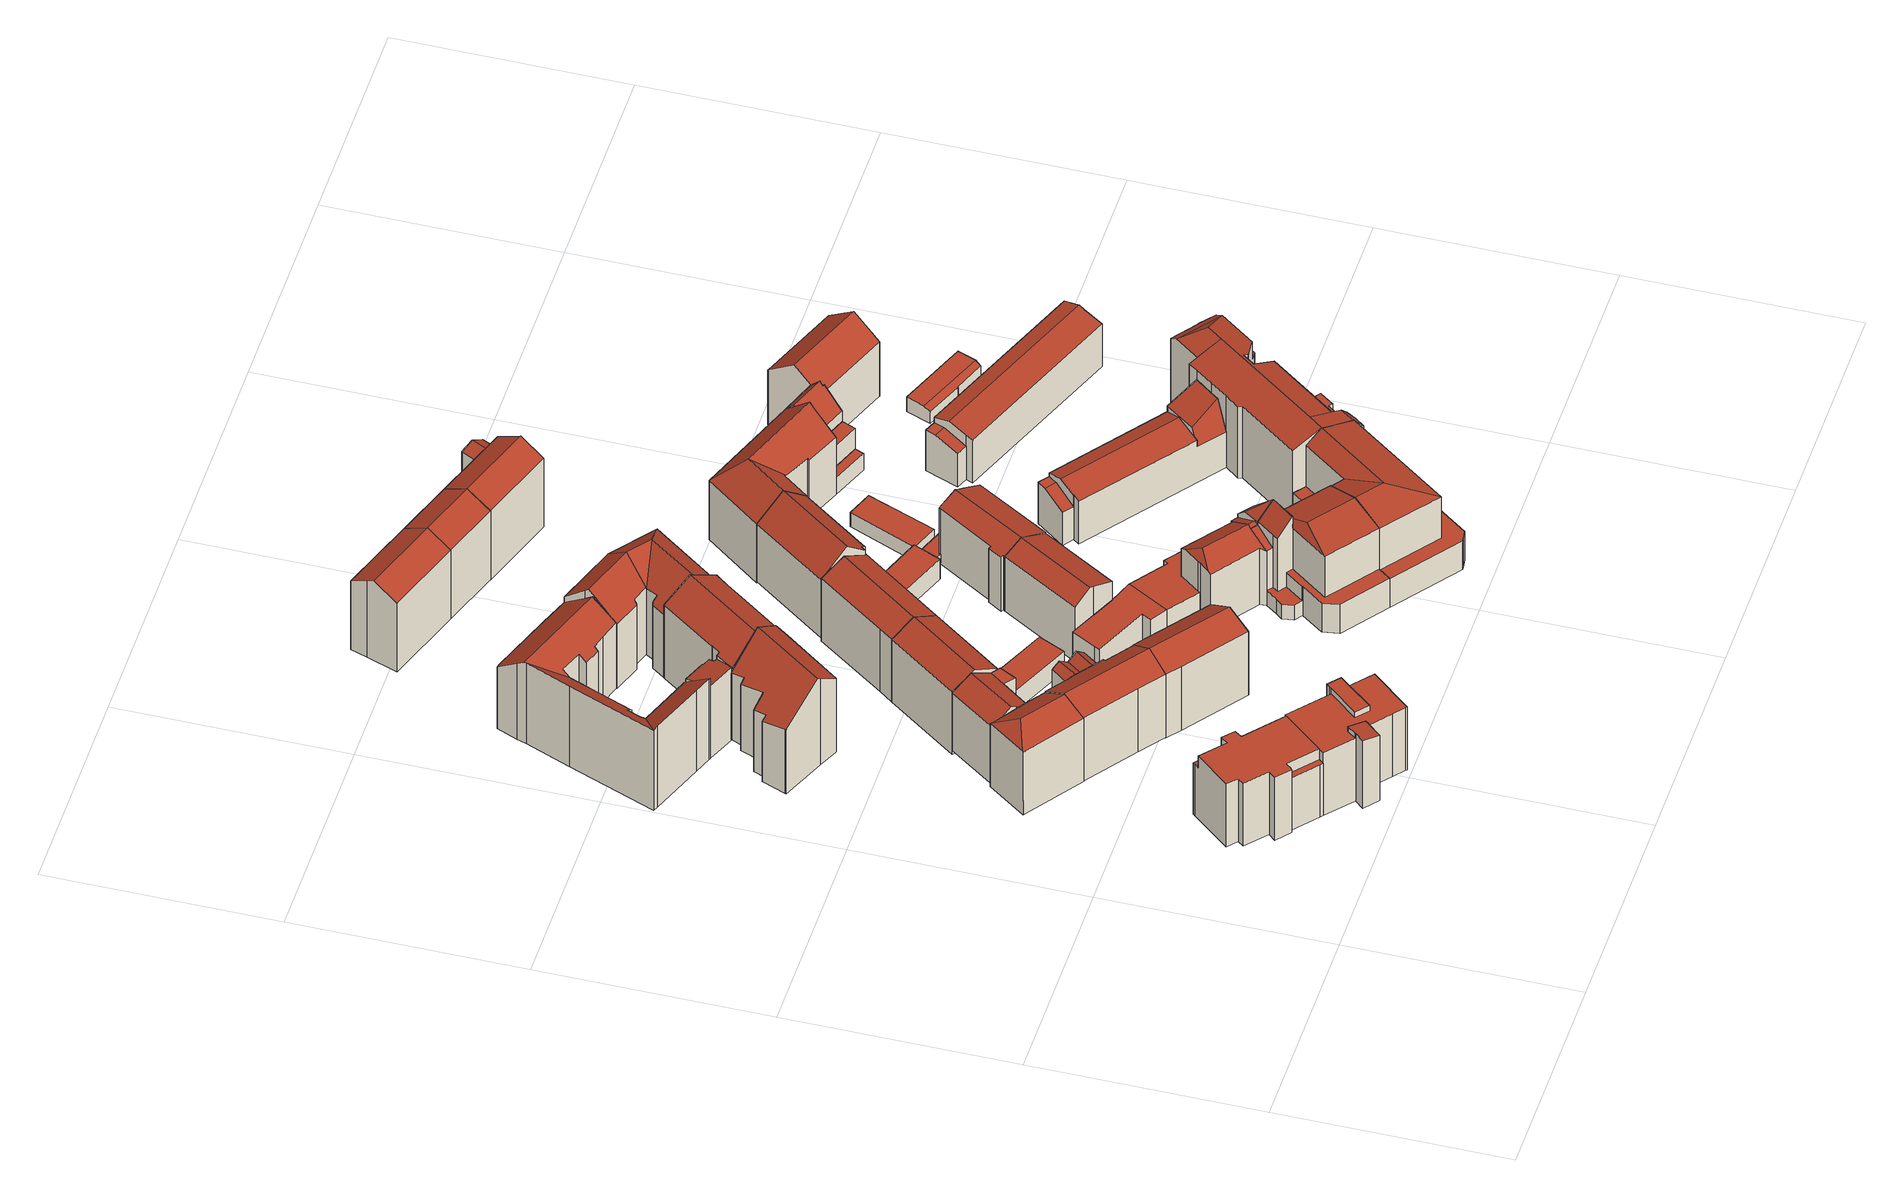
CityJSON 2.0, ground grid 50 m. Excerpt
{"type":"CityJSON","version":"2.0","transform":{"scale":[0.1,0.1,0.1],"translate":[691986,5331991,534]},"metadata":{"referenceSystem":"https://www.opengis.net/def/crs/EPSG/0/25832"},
"CityObjects":{
"building1":{"type":"Building","attributes":{"Gemeindeschluessel":"09162000","HoeheDach":"552.620","HoeheGrund":"535.900","Methode":"2000","NiedrigsteTraufeDesGebaeudes":"538.980","Geometrietyp2DReferenz":"3000","function":"31001_1000","roofType":"1000","measuredHeight":16.72,"storeysAboveGround":6},"geometry":[{"type":"MultiSurface","lod":"2","boundaries":[[[0,1,2,3,4]],[[5,6,7,8,9,10,11,12,13,14,15,16,17,18,19,20,21,22]],[[23,19,18,24]],[[25,10,9,26]],[[27,24,18,17,28,29]],[[30,1,0,31]],[[27,29,32,33]],[[31,0,4,34]],[[26,35,36,25]],[[37,22,21,38]],[[39,40,32,29,28]],[[39,16,15,40]],[[30,31,34,41,37,38,42,23,24,27,33,43,44,45,46,47]],[[3,7,6,4]],[[44,48,49,45]],[[38,21,20,42]],[[36,11,10,25]],[[44,43,40,15,14,50,48]],[[17,16,39,28]],[[5,22,37,41]],[[47,46,12,11,36,35]],[[30,47,35,26,9,8,2,1]],[[46,45,49,51,13,12]],[[51,49,48,50]],[[34,4,6,5,41]],[[42,20,19,23]],[[2,8,7,3]],[[33,32,40,43]],[[50,14,13,51]]],"semantics":{"surfaces":[{"type":"RoofSurface"},{"type":"WallSurface"},{"type":"GroundSurface"}],"values":[0,0,1,1,1,1,1,1,0,1,0,1,2,1,1,1,1,1,1,1,1,1,1,0,1,1,1,1,1]}}]},
"building2":{"type":"Building","attributes":{"Gemeindeschluessel":"09162000","HoeheDach":"555.370","HoeheGrund":"535.700","Methode":"2000","NiedrigsteTraufeDesGebaeudes":"552.408","Geometrietyp2DReferenz":"3000","function":"31001_1000","roofType":"3200","measuredHeight":19.67,"storeysAboveGround":6},"geometry":[{"type":"MultiSurface","lod":"2","boundaries":[[[52,53,54,55,56]],[[57,58,59,60]],[[61,62,63,55,54]],[[64,65,60,59]],[[64,59,58,56,63,62,66]],[[61,54,53,67,68]],[[52,56,58,57]],[[68,69,66,62,61]],[[68,67,53,52,57,60,65,69]],[[63,56,55]],[[65,64,66,69]]],"semantics":{"surfaces":[{"type":"WallSurface"},{"type":"RoofSurface"},{"type":"GroundSurface"}],"values":[0,0,1,0,1,0,0,0,2,1,0]}}]},
"building3":{"type":"Building","attributes":{"Gemeindeschluessel":"09162000","HoeheDach":"554.000","HoeheGrund":"535.870","Methode":"2000","NiedrigsteTraufeDesGebaeudes":"538.819","Geometrietyp2DReferenz":"3000","function":"31001_1000","roofType":"1000","measuredHeight":18.13,"storeysAboveGround":6},"geometry":[{"type":"MultiSurface","lod":"2","boundaries":[[[70,71,72,73,74,75]],[[76,77,78,79]],[[80,81,82,83,84]],[[47,30,85,86,87,88]],[[79,78,89,90]],[[91,92,93,94]],[[95,96,97,98,99,100,86,85,101,102,103,104,93,92]],[[105,106,107,108]],[[109,95,92,91]],[[102,110,111,103]],[[90,89,112,113]],[[30,108,107,114,101,85]],[[97,115,116,98]],[[76,80,84,72,71,77]],[[95,109,117,113,112,118,96]],[[101,114,110,102]],[[75,74,82,81,119,120,121]],[[99,122,123,100]],[[117,109,91,94,124,125,105,108,30,47,119,81,80,76,79,90,113]],[[125,126,106,105]],[[103,111,127,104]],[[128,100,123,121,120]],[[73,129,83,82,74]],[[126,130,127,111,110,114,107,106]],[[131,97,96,118]],[[98,116,122,99]],[[128,120,88,87]],[[47,88,120,119]],[[75,121,123,122,116,115,70]],[[124,130,126,125]],[[124,94,93,104,127,130]],[[84,83,129,72]],[[87,86,100,128]],[[118,112,89,78,77,71,131]],[[71,70,115,97,131]],[[129,73,72]]],"semantics":{"surfaces":[{"type":"WallSurface"},{"type":"RoofSurface"},{"type":"GroundSurface"}],"values":[0,0,0,0,0,0,1,0,0,0,0,0,0,0,0,0,0,0,2,0,0,0,1,1,0,0,1,0,1,0,0,1,0,1,0,0]}}]},
"building4":{"type":"Building","attributes":{"Gemeindeschluessel":"09162000","HoeheDach":"553.653","HoeheGrund":"535.740","Methode":"2000","NiedrigsteTraufeDesGebaeudes":"550.960","Geometrietyp2DReferenz":"3000","function":"31001_1000","roofType":"3100","measuredHeight":17.91,"storeysAboveGround":5},"geometry":[{"type":"MultiSurface","lod":"2","boundaries":[[[132,65,60,57,133,134,135,136]],[[137,65,132,138]],[[132,136,139,138]],[[134,140,141,135]],[[57,60,142,143,144]],[[143,145,146,144]],[[146,133,57,144]],[[134,133,146,145,147,140]],[[135,141,139,136]],[[139,141,140,147,138]],[[65,137,142,60]],[[143,142,137,138,147,145]]],"semantics":{"surfaces":[{"type":"GroundSurface"},{"type":"WallSurface"},{"type":"RoofSurface"}],"values":[0,1,1,1,1,2,1,1,1,2,1,2]}}]},
"building5":{"type":"Building","attributes":{"Gemeindeschluessel":"09162000","HoeheDach":"555.560","HoeheGrund":"535.782","Methode":"2000","NiedrigsteTraufeDesGebaeudes":"549.711","Geometrietyp2DReferenz":"3000","function":"31001_1000","roofType":"3100","measuredHeight":19.78,"storeysAboveGround":6},"geometry":[{"type":"MultiSurface","lod":"2","boundaries":[[[148,149,150,151]],[[152,153,154,155]],[[156,157,153,152]],[[158,151,150,159,160,161,162]],[[163,164,162,161,165]],[[166,167,168,169]],[[156,152,155,170,171,148,151,158,172,166,169,173]],[[174,175,163,165,176,177,178]],[[153,157,179,180,154]],[[174,181,182,180,179,183,168,167,175]],[[156,173,183,179,157]],[[176,160,159,177]],[[170,182,181,171]],[[170,155,154,180,182]],[[166,172,164,163,175,167]],[[165,161,160,176]],[[158,162,164,172]],[[148,171,181,174,178,149]],[[169,168,183,173]],[[177,159,150,149,178]]],"semantics":{"surfaces":[{"type":"WallSurface"},{"type":"RoofSurface"},{"type":"GroundSurface"}],"values":[0,0,0,0,1,0,2,0,1,1,0,1,0,0,0,1,0,0,0,1]}}]},
"building6":{"type":"Building","attributes":{"Gemeindeschluessel":"09162000","HoeheDach":"558.780","HoeheGrund":"535.270","Methode":"2000","NiedrigsteTraufeDesGebaeudes":"551.284","Geometrietyp2DReferenz":"3000","function":"31001_1000","roofType":"3100","measuredHeight":23.51,"storeysAboveGround":6},"geometry":[{"type":"MultiSurface","lod":"2","boundaries":[[[184,185,186,187]],[[187,186,188,189]],[[190,191,192,193]],[[194,195,191,190]],[[196,197,198,199]],[[200,201,202,203]],[[200,203,204,205,196,199,184,187,189,206,207,208,194,190,193,209]],[[199,198,185,184]],[[201,200,209,210,211]],[[206,212,213,207]],[[201,211,214,213,212,188,186,185,198,197,215,216,202]],[[205,215,197,196]],[[214,217,208,207,213]],[[189,188,212,206]],[[204,216,215,205]],[[210,192,191,195,217,214,211]],[[193,192,210,209]],[[203,202,216,204]],[[208,217,195,194]]],"semantics":{"surfaces":[{"type":"WallSurface"},{"type":"GroundSurface"},{"type":"RoofSurface"}],"values":[0,0,0,0,0,0,1,0,0,0,2,0,0,0,0,2,0,0,0]}}]},
"building7":{"type":"Building","attributes":{"Gemeindeschluessel":"09162000","HoeheDach":"556.508","HoeheGrund":"534.957","Methode":"2000","NiedrigsteTraufeDesGebaeudes":"550.073","Geometrietyp2DReferenz":"3000","function":"31001_1000","roofType":"3100","measuredHeight":21.55,"storeysAboveGround":4},"geometry":[{"type":"MultiSurface","lod":"2","boundaries":[[[218,219,220,221]],[[222,223,224,225]],[[226,227,228,229,230,231]],[[226,231,232,233]],[[224,223,234,235,236,237,229,228,238,239,240,241,242]],[[243,244,245,246]],[[247,248,249,250]],[[251,252,236,235,253,254]],[[255,256,245,244]],[[253,235,234,257]],[[238,228,227,258]],[[259,249,248,260,261,262,240,239,263]],[[264,242,241,265]],[[266,267,268,269,270]],[[271,260,248,247]],[[222,272,273,257,234,223]],[[274,275,276,277]],[[251,254,273,272]],[[239,238,258,278]],[[279,277,276,280]],[[245,256,281,232,231,230,269,268,246]],[[276,275,220,219,282,270,269,230,229,237,280]],[[243,246,268,267]],[[237,236,252,279,280]],[[218,283,282,219]],[[233,232,281,284]],[[224,242,264,225]],[[285,261,260,271]],[[286,263,239,278]],[[287,265,241,240,262]],[[259,263,286,288]],[[266,270,282,283]],[[273,254,253,257]],[[221,220,275,274]],[[266,283,218,221,274,277,279,252,251,272,222,225,264,265,287,285,271,247,250,288,286,278,258,227,226,233,284,255,244,243,267]],[[250,249,259,288]],[[262,261,285,287]],[[255,284,281,256]]],"semantics":{"surfaces":[{"type":"WallSurface"},{"type":"RoofSurface"},{"type":"GroundSurface"}],"values":[0,0,0,0,1,0,0,0,0,0,0,1,0,0,0,0,0,0,0,0,1,1,0,0,0,0,0,0,0,0,0,0,1,0,2,0,0,0]}}]},
"building8":{"type":"Building","attributes":{"Gemeindeschluessel":"09162000","HoeheDach":"554.007","HoeheGrund":"534.650","Methode":"1000","NiedrigsteTraufeDesGebaeudes":"551.203","Geometrietyp2DReferenz":"3000","function":"31001_1000","roofType":"3100","measuredHeight":19.36,"storeysAboveGround":5},"geometry":[{"type":"MultiSurface","lod":"2","boundaries":[[[289,290,291,292]],[[293,292,291,294]],[[295,296,290,289]],[[297,293,294,298]],[[295,297,298,296]],[[289,292,293,297,295]],[[298,294,291,290,296]]],"semantics":{"surfaces":[{"type":"RoofSurface"},{"type":"WallSurface"},{"type":"GroundSurface"}],"values":[0,1,0,2,1,1,1]}}]},
"building9":{"type":"Building","attributes":{"Gemeindeschluessel":"09162000","HoeheDach":"555.642","HoeheGrund":"535.710","Methode":"1000","NiedrigsteTraufeDesGebaeudes":"552.601","Geometrietyp2DReferenz":"3000","function":"31001_9998","roofType":"3100","measuredHeight":19.93,"storeysAboveGround":6},"geometry":[{"type":"MultiSurface","lod":"2","boundaries":[[[299,300,301,302]],[[303,183,304,305]],[[301,306,307,304,183,179]],[[308,307,306,309]],[[157,310,311,312]],[[179,183,303,310,157]],[[299,302,312,311]],[[299,311,310,303,305,308,309,300]],[[157,312,302,301,179]],[[305,304,307,308]],[[309,306,301,300]]],"semantics":{"surfaces":[{"type":"WallSurface"},{"type":"RoofSurface"},{"type":"GroundSurface"}],"values":[0,0,1,0,0,0,0,2,1,0,0]}}]},
"building10":{"type":"Building","attributes":{"Gemeindeschluessel":"09162000","HoeheDach":"537.995","HoeheGrund":"535.800","Methode":"1000","NiedrigsteTraufeDesGebaeudes":"537.995","Geometrietyp2DReferenz":"3000","function":"31001_2000","roofType":"1000","measuredHeight":2.19},"geometry":[{"type":"MultiSurface","lod":"2","boundaries":[[[313,314,315,316,317,318,319]],[[169,320,321,322,323,324,173]],[[169,319,318,320]],[[323,315,314,324]],[[320,318,317,321]],[[321,317,316,322]],[[173,313,319,169]],[[324,314,313,173]],[[322,316,315,323]]],"semantics":{"surfaces":[{"type":"RoofSurface"},{"type":"GroundSurface"},{"type":"WallSurface"}],"values":[0,1,2,2,2,2,2,2,2]}}]},
"building11":{"type":"Building","attributes":{"Gemeindeschluessel":"09162000","HoeheDach":"558.350","HoeheGrund":"535.150","Methode":"2000","NiedrigsteTraufeDesGebaeudes":"552.757","Geometrietyp2DReferenz":"3000","function":"31001_1000","roofType":"9999","measuredHeight":23.2,"storeysAboveGround":6},"geometry":[{"type":"MultiSurface","lod":"2","boundaries":[[[325,326,327]],[[325,328,329]],[[330,331,332,333]],[[334,335,336,337]],[[338,339,340,341]],[[342,343,344,345]],[[346,334,337,347,348,330,333,349,350,338,341,351,352,353,354,355,356,342,345]],[[352,351,357,358,359]],[[346,360,335,334]],[[353,361,362,354]],[[349,363,364,350]],[[360,326,325,329,332,331,365,366,336,335]],[[362,367,356,355,354]],[[346,345,344,368,327,326,360]],[[349,333,332,329,328,363]],[[352,359,361,353]],[[337,336,366,347]],[[362,361,359,358,368,344,343,367]],[[341,340,357,351]],[[356,367,343,342]],[[350,364,339,338]],[[347,366,365,348]],[[348,365,331,330]],[[368,358,357,340,339,364,363,328,325,327]]],"semantics":{"surfaces":[{"type":"WallSurface"},{"type":"GroundSurface"},{"type":"RoofSurface"}],"values":[0,0,0,0,0,0,1,0,0,0,0,2,0,0,0,0,0,2,0,0,0,0,0,2]}}]},
"building12":{"type":"Building","attributes":{"Gemeindeschluessel":"09162000","HoeheDach":"539.928","HoeheGrund":"534.460","Methode":"1000","NiedrigsteTraufeDesGebaeudes":"539.928","Geometrietyp2DReferenz":"3000","function":"31001_1000","roofType":"1000","measuredHeight":5.47,"storeysAboveGround":2},"geometry":[{"type":"MultiSurface","lod":"2","boundaries":[[[369,370,371,372]],[[371,370,373,374]],[[375,374,373,376]],[[369,372,375,376]],[[376,373,370,369]],[[372,371,374,375]]],"semantics":{"surfaces":[{"type":"WallSurface"},{"type":"RoofSurface"},{"type":"GroundSurface"}],"values":[0,1,0,2,0,0]}}]},
"building13":{"type":"Building","attributes":{"Gemeindeschluessel":"09162000","HoeheDach":"554.015","HoeheGrund":"534.630","Methode":"1000","NiedrigsteTraufeDesGebaeudes":"551.201","Geometrietyp2DReferenz":"3000","function":"31001_1000","roofType":"3100","measuredHeight":19.39,"storeysAboveGround":5},"geometry":[{"type":"MultiSurface","lod":"2","boundaries":[[[294,291,377,378]],[[379,380,381,382,383]],[[384,298,294,378,382,381,385,386]],[[385,387,388,386]],[[387,380,379,389,296,390,388]],[[387,385,381,380]],[[294,298,296,389,291]],[[384,390,296,298]],[[390,384,386,388]],[[383,382,378,377]],[[383,377,291,389,379]]],"semantics":{"surfaces":[{"type":"WallSurface"},{"type":"GroundSurface"},{"type":"RoofSurface"}],"values":[0,0,1,0,2,0,0,0,0,0,2]}}]},
"building14":{"type":"Building","attributes":{"Gemeindeschluessel":"09162000","HoeheDach":"543.082","HoeheGrund":"535.554","Methode":"1000","NiedrigsteTraufeDesGebaeudes":"543.082","Geometrietyp2DReferenz":"3000","function":"31001_9998","roofType":"1000","measuredHeight":7.53,"storeysAboveGround":2},"geometry":[{"type":"MultiSurface","lod":"2","boundaries":[[[391,392,393,394]],[[395,396,397,398]],[[397,396,399,393,392,400,401,402,403,404]],[[395,398,405,406,407,408,409,391,394,410]],[[405,398,397,404]],[[406,403,402,407]],[[408,407,402,401]],[[394,393,399,410]],[[395,410,399,396]],[[409,400,392,391]],[[405,404,403,406]],[[409,408,401,400]]],"semantics":{"surfaces":[{"type":"WallSurface"},{"type":"RoofSurface"},{"type":"GroundSurface"}],"values":[0,0,1,2,0,0,0,0,0,0,0,0]}}]},
"building15":{"type":"Building","attributes":{"Gemeindeschluessel":"09162000","HoeheDach":"557.900","HoeheGrund":"535.150","Methode":"2000","NiedrigsteTraufeDesGebaeudes":"551.663","Geometrietyp2DReferenz":"3000","function":"31001_1000","roofType":"3100","measuredHeight":22.75,"storeysAboveGround":5},"geometry":[{"type":"MultiSurface","lod":"2","boundaries":[[[411,412,351,352,413]],[[414,415,416,417]],[[418,419,420,421]],[[422,423,424,425]],[[426,427,428,429,430]],[[351,412,431,432]],[[433,434,430,429]],[[435,436,437,438,439]],[[432,431,440,441]],[[435,439,424,423,416,415,442,430,434]],[[434,443,444,445,436,435]],[[420,428,427,421]],[[441,440,419,418]],[[446,447,444,443,448]],[[425,424,439,438]],[[352,351,432,441,418,421,427,426,449,414,417,422,425,438,437,450,447,446]],[[413,352,446,448]],[[433,448,443,434]],[[437,436,445,450]],[[413,448,433,411]],[[449,442,415,414]],[[450,445,444,447]],[[417,416,423,422]],[[411,433,429,428,420,419,440,431,412]],[[426,430,442,449]]],"semantics":{"surfaces":[{"type":"WallSurface"},{"type":"RoofSurface"},{"type":"GroundSurface"}],"values":[0,0,0,0,0,0,1,0,0,1,1,0,0,0,0,2,0,1,0,1,0,0,0,1,0]}}]},
"building16":{"type":"Building","attributes":{"Gemeindeschluessel":"09162000","HoeheDach":"556.305","HoeheGrund":"535.110","Methode":"1000","NiedrigsteTraufeDesGebaeudes":"553.321","Geometrietyp2DReferenz":"3000","function":"31001_1000","roofType":"3100","measuredHeight":21.2,"storeysAboveGround":6},"geometry":[{"type":"MultiSurface","lod":"2","boundaries":[[[451,452,453,454]],[[455,451,454,456]],[[452,457,458,459,453]],[[456,460,461,462,455]],[[460,459,458,461]],[[462,457,452,451,455]],[[461,458,457,462]],[[456,454,453,459,460]]],"semantics":{"surfaces":[{"type":"RoofSurface"},{"type":"WallSurface"},{"type":"GroundSurface"}],"values":[0,1,0,2,1,1,1,1]}}]},
"building17":{"type":"Building","attributes":{"Gemeindeschluessel":"09162000","HoeheDach":"551.170","HoeheGrund":"534.490","Methode":"2000","NiedrigsteTraufeDesGebaeudes":"547.984","Geometrietyp2DReferenz":"3000","function":"31001_1000","roofType":"3100","measuredHeight":16.68,"storeysAboveGround":5},"geometry":[{"type":"MultiSurface","lod":"2","boundaries":[[[463,464,465,466,467]],[[466,465,468,469,470]],[[470,471,467,466]],[[468,465,464,472]],[[470,469,473,471]],[[473,469,468,472,474]],[[472,464,463,474]],[[473,474,463,467,471]]],"semantics":{"surfaces":[{"type":"RoofSurface"},{"type":"WallSurface"},{"type":"GroundSurface"}],"values":[0,1,0,1,1,2,1,1]}}]},
"building18":{"type":"Building","attributes":{"Gemeindeschluessel":"09162000","HoeheDach":"553.030","HoeheGrund":"535.520","Methode":"2000","NiedrigsteTraufeDesGebaeudes":"549.822","Geometrietyp2DReferenz":"3000","function":"31001_9998","roofType":"3300","measuredHeight":17.51,"storeysAboveGround":5},"geometry":[{"type":"MultiSurface","lod":"2","boundaries":[[[475,476,477,478]],[[479,480,481,482,483]],[[484,485,475,478,486,487,480,479,488]],[[489,476,475,485]],[[490,483,482,491,492]],[[487,493,481,480]],[[477,476,489,492,491,494,495]],[[490,492,484,488]],[[483,490,488,479]],[[493,494,491,482,481]],[[485,484,492,489]],[[477,495,486,478]],[[493,487,486,495,494]]],"semantics":{"surfaces":[{"type":"WallSurface"},{"type":"GroundSurface"},{"type":"RoofSurface"}],"values":[0,0,1,0,2,0,2,0,0,2,0,0,0]}}]},
"building19":{"type":"Building","attributes":{"Gemeindeschluessel":"09162000","HoeheDach":"543.095","HoeheGrund":"535.420","Methode":"1000","NiedrigsteTraufeDesGebaeudes":"543.095","Geometrietyp2DReferenz":"3000","function":"31001_9998","roofType":"1000","measuredHeight":7.67,"storeysAboveGround":2},"geometry":[{"type":"MultiSurface","lod":"2","boundaries":[[[496,497,498,499]],[[497,500,501,498]],[[502,503,504,505]],[[497,496,506,507,508,502,505,509,510,500]],[[502,508,399,503]],[[498,501,511,512,504,503,399,396,513,499]],[[510,511,501,500]],[[506,513,396,507]],[[509,512,511,510]],[[496,499,513,506]],[[505,504,512,509]],[[508,507,396,399]]],"semantics":{"surfaces":[{"type":"WallSurface"},{"type":"GroundSurface"},{"type":"RoofSurface"}],"values":[0,0,0,1,0,2,0,0,0,0,0,0]}}]},
"building20":{"type":"Building","attributes":{"Gemeindeschluessel":"09162000","HoeheDach":"557.180","HoeheGrund":"535.500","Methode":"2000","NiedrigsteTraufeDesGebaeudes":"539.390","Geometrietyp2DReferenz":"3000","function":"31001_9998","roofType":"3200","measuredHeight":21.68,"storeysAboveGround":5},"geometry":[{"type":"MultiSurface","lod":"2","boundaries":[[[514,515,516,517]],[[518,519,520,521,515,514,522,523,524]],[[525,526,527,528]],[[520,519,529,530]],[[531,532,533,534]],[[518,485,535,536,537,538,529,519]],[[525,539,540,541,542,526]],[[543,544,545,546,547,548,549]],[[523,550,551,524]],[[534,552,527,526,542,545,544,531]],[[553,540,539,554]],[[515,521,555,516]],[[550,553,554,551]],[[475,534,533,535,485]],[[516,555,548,517]],[[532,556,537,536]],[[551,554,539,525,528,557,475,485,518,524]],[[550,523,522,558,547,546,541,540,553]],[[549,548,555,530,529,538]],[[532,536,535,533]],[[558,517,548,547]],[[534,475,557,552]],[[530,555,521,520]],[[522,514,517,558]],[[528,527,552,557]],[[542,541,546,545]],[[549,538,537,556,543]],[[544,543,556,532,531]]],"semantics":{"surfaces":[{"type":"RoofSurface"},{"type":"WallSurface"},{"type":"GroundSurface"}],"values":[0,1,1,0,1,1,1,1,1,0,1,0,1,1,0,1,2,0,1,0,1,1,1,1,1,1,0,1]}}]},
"building21":{"type":"Building","attributes":{"Gemeindeschluessel":"09162000","HoeheDach":"556.010","HoeheGrund":"535.420","Methode":"2000","NiedrigsteTraufeDesGebaeudes":"550.811","Geometrietyp2DReferenz":"3000","function":"31001_1000","roofType":"3100","measuredHeight":20.59,"storeysAboveGround":5},"geometry":[{"type":"MultiSurface","lod":"2","boundaries":[[[559,560,561,562]],[[563,564,565,566]],[[567,568,569,570,564,563]],[[571,572,568,567,563,566,559,562]],[[562,561,573,571]],[[571,573,574,575,572]],[[569,575,574,570]],[[573,561,560,565,564,570,574]],[[566,565,560,559]],[[572,575,569,568]]],"semantics":{"surfaces":[{"type":"WallSurface"},{"type":"GroundSurface"},{"type":"RoofSurface"}],"values":[0,0,0,1,0,0,2,2,0,0]}}]},
"building22":{"type":"Building","attributes":{"Gemeindeschluessel":"09162000","HoeheDach":"556.291","HoeheGrund":"535.080","Methode":"1000","NiedrigsteTraufeDesGebaeudes":"553.296","Geometrietyp2DReferenz":"3000","function":"31001_1000","roofType":"3100","measuredHeight":21.21,"storeysAboveGround":6},"geometry":[{"type":"MultiSurface","lod":"2","boundaries":[[[462,457,576,577]],[[455,462,577,578]],[[579,576,457,452]],[[577,576,579,580,578]],[[455,451,452,457,462]],[[578,580,451,455]],[[580,579,452,451]]],"semantics":{"surfaces":[{"type":"WallSurface"},{"type":"GroundSurface"},{"type":"RoofSurface"}],"values":[0,1,2,0,0,0,2]}}]},
"building23":{"type":"Building","attributes":{"Gemeindeschluessel":"09162000","HoeheDach":"540.033","HoeheGrund":"534.670","Methode":"2000","NiedrigsteTraufeDesGebaeudes":"536.958","Geometrietyp2DReferenz":"3000","function":"31001_2000","roofType":"1000","measuredHeight":5.36},"geometry":[{"type":"MultiSurface","lod":"2","boundaries":[[[581,582,583,584]],[[585,586,587,588]],[[589,590,591,592]],[[593,594,595,596]],[[585,588,597,598,599,589,592,600,601,602,603,581,584,604,605]],[[604,606,607,605]],[[592,591,608,600]],[[602,609,610,603]],[[603,610,582,581]],[[585,605,607,596,595,586]],[[611,587,586,595,594,608,591,590,612]],[[598,597,611,612,613,614]],[[588,587,611,597]],[[584,583,606,604]],[[589,599,615,616,590]],[[601,617,609,602]],[[613,616,615,614]],[[601,600,608,594,593,617]],[[607,606,583,582,610,609,617,593,596]],[[613,612,590,616]],[[598,614,615,599]]],"semantics":{"surfaces":[{"type":"WallSurface"},{"type":"GroundSurface"},{"type":"RoofSurface"}],"values":[0,0,0,0,1,0,0,0,0,0,2,0,0,0,0,0,2,0,2,0,0]}}]},
"building24":{"type":"Building","attributes":{"Gemeindeschluessel":"09162000","HoeheDach":"551.120","HoeheGrund":"534.490","Methode":"2000","NiedrigsteTraufeDesGebaeudes":"548.164","Geometrietyp2DReferenz":"3000","function":"31001_1000","roofType":"3100","measuredHeight":16.63,"storeysAboveGround":5},"geometry":[{"type":"MultiSurface","lod":"2","boundaries":[[[618,619,620,621]],[[622,623,624,625]],[[626,627,623,622]],[[628,624,623,627,629,630]],[[631,632,633,634]],[[635,636,619,618]],[[621,620,637,638]],[[632,470,630,629,637,620,619,636,633]],[[469,470,632,631]],[[468,628,630,470,469]],[[625,624,628,468]],[[638,637,629,627,626]],[[634,633,636,635]],[[638,626,622,625,468,469,631,634,635,618,621]]],"semantics":{"surfaces":[{"type":"WallSurface"},{"type":"RoofSurface"},{"type":"GroundSurface"}],"values":[0,0,0,1,0,0,0,1,0,0,0,0,0,2]}}]},
"building25":{"type":"Building","attributes":{"Gemeindeschluessel":"09162000","HoeheDach":"557.175","HoeheGrund":"535.510","Methode":"2000","NiedrigsteTraufeDesGebaeudes":"539.455","Geometrietyp2DReferenz":"3000","function":"31001_9998","roofType":"1000","measuredHeight":21.66,"storeysAboveGround":2},"geometry":[{"type":"MultiSurface","lod":"2","boundaries":[[[639,640,492,535]],[[641,642,643,644]],[[485,535,492,484]],[[642,645,646,647,648,649,650,643]],[[648,647,651,492,640]],[[484,492,651,488]],[[519,652,653,529]],[[654,655,649,648,640,639]],[[654,538,655]],[[644,653,652,641]],[[518,519,529,538,654,639,535,485]],[[488,651,647,646]],[[518,485,484,488,646,645]],[[641,652,519,518,645,642]],[[538,529,653,644,643,650]],[[650,649,655,538]]],"semantics":{"surfaces":[{"type":"RoofSurface"},{"type":"WallSurface"},{"type":"GroundSurface"}],"values":[0,0,1,1,0,1,0,1,0,1,1,1,2,1,1,0]}}]},
"building26":{"type":"Building","attributes":{"Gemeindeschluessel":"09162000","HoeheDach":"543.063","HoeheGrund":"535.390","Methode":"2000","NiedrigsteTraufeDesGebaeudes":"539.526","Geometrietyp2DReferenz":"3000","function":"31001_9998","roofType":"1000","measuredHeight":7.67,"storeysAboveGround":1},"geometry":[{"type":"MultiSurface","lod":"2","boundaries":[[[656,510,509,657]],[[510,511,512,509]],[[657,509,512,658,659,660]],[[642,660,659,661]],[[642,656,657,660]],[[661,662,511,510,656,642]],[[662,658,512,511]],[[659,658,662,661]]],"semantics":{"surfaces":[{"type":"GroundSurface"},{"type":"WallSurface"},{"type":"RoofSurface"}],"values":[0,1,1,2,1,1,2,1]}}]},
"building27":{"type":"Building","attributes":{"Gemeindeschluessel":"09162000","HoeheDach":"556.540","HoeheGrund":"535.450","Methode":"2000","NiedrigsteTraufeDesGebaeudes":"543.130","Geometrietyp2DReferenz":"3000","function":"31001_9998","roofType":"3100","measuredHeight":21.09,"storeysAboveGround":5},"geometry":[{"type":"MultiSurface","lod":"2","boundaries":[[[663,664,665,666]],[[667,668,669,670]],[[671,672,673,674]],[[664,663,675,676]],[[676,677,678,679,680,681,682,683,665,664]],[[669,668,673,672]],[[684,685,686,645,518]],[[687,683,682,524]],[[663,666,687,524,518,645,686,688,689,690,675]],[[668,691,692,673]],[[674,673,692,693]],[[688,686,685,693,692,691,694]],[[689,678,677,690]],[[676,675,690,677]],[[684,671,674,693,685]],[[680,667,670,681]],[[666,665,683,687]],[[695,694,691,668,667]],[[679,695,667,680]],[[524,682,681,670,669,672,671,684,518]],[[689,688,694,695,679,678]]],"semantics":{"surfaces":[{"type":"WallSurface"},{"type":"RoofSurface"},{"type":"GroundSurface"}],"values":[0,1,0,0,1,1,0,0,2,1,0,0,0,0,1,0,0,1,0,0,0]}}]},
"building28":{"type":"Building","attributes":{"Gemeindeschluessel":"09162000","HoeheDach":"556.261","HoeheGrund":"535.040","Methode":"1000","NiedrigsteTraufeDesGebaeudes":"553.302","Geometrietyp2DReferenz":"3000","function":"31001_1000","roofType":"3100","measuredHeight":21.22,"storeysAboveGround":6},"geometry":[{"type":"MultiSurface","lod":"2","boundaries":[[[696,580,579,576,697]],[[698,699,579,580]],[[700,701,699,698,702]],[[576,703,704,705,697]],[[576,579,699,701,703]],[[704,703,701,700]],[[702,698,580,696]],[[696,697,705,704,700,702]]],"semantics":{"surfaces":[{"type":"WallSurface"},{"type":"RoofSurface"},{"type":"GroundSurface"}],"values":[0,1,0,0,1,0,0,2]}}]},
"building29":{"type":"Building","attributes":{"Gemeindeschluessel":"09162000","HoeheDach":"539.248","HoeheGrund":"535.540","Methode":"1000","NiedrigsteTraufeDesGebaeudes":"539.248","Geometrietyp2DReferenz":"3000","function":"31001_2000","roofType":"1000","measuredHeight":3.71,"storeysAboveGround":1},"geometry":[{"type":"MultiSurface","lod":"2","boundaries":[[[706,707,708,709]],[[710,708,707,711]],[[712,706,709,713]],[[713,709,708,710]],[[706,712,711,707]],[[711,712,713,710]]],"semantics":{"surfaces":[{"type":"RoofSurface"},{"type":"WallSurface"},{"type":"GroundSurface"}],"values":[0,1,1,1,1,2]}}]},
"building30":{"type":"Building","attributes":{"Gemeindeschluessel":"09162000","HoeheDach":"556.010","HoeheGrund":"535.150","Methode":"2000","NiedrigsteTraufeDesGebaeudes":"550.206","Geometrietyp2DReferenz":"3000","function":"31001_1000","roofType":"3100","measuredHeight":20.86,"storeysAboveGround":5},"geometry":[{"type":"MultiSurface","lod":"2","boundaries":[[[570,714,715,716,717]],[[570,717,718,569]],[[719,720,721,718]],[[722,723,724,725]],[[719,718,717,726]],[[714,727,728,715]],[[729,730,725,724,731,732,728,727,733,734,721,720]],[[726,735,730,729,720,719]],[[718,721,734,569]],[[724,723,736,731]],[[731,736,737,732]],[[730,735,722,725]],[[569,734,733,727,714,570]],[[737,736,723,722,735,726,717,716]],[[737,716,715,728,732]]],"semantics":{"surfaces":[{"type":"RoofSurface"},{"type":"WallSurface"},{"type":"GroundSurface"}],"values":[0,0,1,1,0,1,2,1,1,1,1,1,1,0,1]}}]},
"building31":{"type":"Building","attributes":{"Gemeindeschluessel":"09162000","HoeheDach":"552.089","HoeheGrund":"535.040","Methode":"1000","NiedrigsteTraufeDesGebaeudes":"550.556","Geometrietyp2DReferenz":"3000","function":"31001_2000","roofType":"3100","measuredHeight":17.05},"geometry":[{"type":"MultiSurface","lod":"2","boundaries":[[[738,739,740,741,742]],[[705,741,740,704]],[[740,739,743,704]],[[705,704,743,744,745]],[[742,745,744,738]],[[742,741,705,745]],[[743,739,738,744]]],"semantics":{"surfaces":[{"type":"WallSurface"},{"type":"GroundSurface"},{"type":"RoofSurface"}],"values":[0,1,0,0,2,0,2]}}]},
"building32":{"type":"Building","attributes":{"Gemeindeschluessel":"09162000","HoeheDach":"551.653","HoeheGrund":"535.340","Methode":"2000","NiedrigsteTraufeDesGebaeudes":"544.045","Geometrietyp2DReferenz":"3000","function":"31001_9998","roofType":"3100","measuredHeight":16.31,"storeysAboveGround":5},"geometry":[{"type":"MultiSurface","lod":"2","boundaries":[[[746,747,748,749,750]],[[751,752,753,754,755,756,757,758]],[[759,760,761]],[[747,762,763,764,752,751,748]],[[746,750,765,759,761]],[[751,758,749,748]],[[766,767,768,769]],[[750,749,758,757,765]],[[762,770,771,763]],[[765,757,756,772,759]],[[764,763,771,773,769,768]],[[772,774,773,771,770,760,759]],[[774,772,756,755]],[[762,747,746,761,760,770]],[[774,755,754,766,769,773]],[[766,754,753,767]],[[752,764,768,767,753]]],"semantics":{"surfaces":[{"type":"WallSurface"},{"type":"GroundSurface"},{"type":"RoofSurface"}],"values":[0,0,0,1,2,0,2,2,0,0,0,2,2,0,0,2,0]}}]},
"building33":{"type":"Building","attributes":{"Gemeindeschluessel":"09162000","HoeheDach":"539.441","HoeheGrund":"534.960","Methode":"1000","NiedrigsteTraufeDesGebaeudes":"539.441","Geometrietyp2DReferenz":"3000","function":"31001_1000","roofType":"1000","measuredHeight":4.48,"storeysAboveGround":1},"geometry":[{"type":"MultiSurface","lod":"2","boundaries":[[[775,776,777,778]],[[777,776,779,780]],[[778,777,780,781]],[[781,782,775,778]],[[781,780,779,782]],[[782,779,776,775]]],"semantics":{"surfaces":[{"type":"WallSurface"},{"type":"RoofSurface"},{"type":"GroundSurface"}],"values":[0,1,0,2,0,0]}}]},
"building34":{"type":"Building","attributes":{"Gemeindeschluessel":"09162000","HoeheDach":"544.886","HoeheGrund":"534.940","Methode":"1000","NiedrigsteTraufeDesGebaeudes":"544.886","Geometrietyp2DReferenz":"3000","function":"31001_1000","roofType":"1000","measuredHeight":9.95,"storeysAboveGround":3},"geometry":[{"type":"MultiSurface","lod":"2","boundaries":[[[783,784,785,786]],[[786,785,787,788]],[[789,783,786,788]],[[787,785,784,790]],[[788,787,790,789]],[[789,790,784,783]]],"semantics":{"surfaces":[{"type":"WallSurface"},{"type":"GroundSurface"},{"type":"RoofSurface"}],"values":[0,0,1,2,0,0]}}]},
"building35":{"type":"Building","attributes":{"Gemeindeschluessel":"09162000","HoeheDach":"552.892","HoeheGrund":"534.940","Methode":"2000","NiedrigsteTraufeDesGebaeudes":"547.565","Geometrietyp2DReferenz":"3000","function":"31001_1000","roofType":"3100","measuredHeight":17.95,"storeysAboveGround":5},"geometry":[{"type":"MultiSurface","lod":"2","boundaries":[[[791,792,793,794]],[[794,793,795,796]],[[791,794,796,786,783,797,798,799]],[[799,800,801,792,791]],[[786,802,803,783]],[[798,719,800,799]],[[797,783,803,804,719,798]],[[796,795,802,786]],[[803,802,795,793,792,801,804]],[[801,800,719,804]]],"semantics":{"surfaces":[{"type":"WallSurface"},{"type":"GroundSurface"},{"type":"RoofSurface"}],"values":[0,0,1,0,0,0,0,0,2,2]}}]},
"building36":{"type":"Building","attributes":{"Gemeindeschluessel":"09162000","HoeheDach":"556.570","HoeheGrund":"535.380","Methode":"2000","NiedrigsteTraufeDesGebaeudes":"540.060","Geometrietyp2DReferenz":"3000","function":"31001_9998","roofType":"3100","measuredHeight":21.19,"storeysAboveGround":6},"geometry":[{"type":"MultiSurface","lod":"2","boundaries":[[[805,806,807,808]],[[809,810,811,812]],[[813,694,814,815,816]],[[657,814,694,817,818]],[[819,811,810,820,821]],[[822,823,824,806,805,808,825,826]],[[827,828,829,813,816]],[[817,830,831,832,833,834,835,836,837,838,818]],[[839,840,841,842]],[[843,844,845,846,841,840,847,848]],[[821,820,849,850]],[[824,851,852,807,806]],[[657,818,838,853]],[[820,810,809,854]],[[855,834,833,856]],[[847,840,839,857]],[[858,859,860,861]],[[823,822,862,863,864,844,843,865,858,861,866,867,868,869,870,815,814,657,853,871,872,873,855,856,874,875,876,877,878]],[[864,879,845,844]],[[853,838,837,871]],[[880,866,861,860]],[[821,850,848,847,857,881,819]],[[856,833,832,874]],[[862,882,883,863]],[[884,812,811,819,881,842,841,846]],[[871,837,836,872]],[[870,827,816,815]],[[827,870,869,885,828]],[[875,886,887,876]],[[859,849,820,854,885,888,889,880,860]],[[873,835,834,855]],[[822,826,882,862]],[[890,891,831,892]],[[863,883,879,864]],[[893,894,895,887,886,890]],[[884,846,845,879,883,882,826,825,893,892,831,830]],[[893,890,892]],[[876,887,895,877]],[[857,839,842,881]],[[891,832,831]],[[830,817,694,813,829]],[[843,848,850,865]],[[872,836,835,873]],[[867,889,888,868]],[[830,829,828,885,854,809,812,884]],[[859,858,865,850,849]],[[890,886,875,874,832,891]],[[868,888,885,869]],[[852,894,893,825,808,807]],[[824,823,878,851]],[[866,880,889,867]],[[878,877,895,894,852,851]]],"semantics":{"surfaces":[{"type":"WallSurface"},{"type":"RoofSurface"},{"type":"GroundSurface"}],"values":[0,1,0,0,0,0,1,1,1,0,0,1,0,0,0,0,0,2,0,0,0,1,0,0,0,0,0,0,0,1,0,0,1,0,1,1,1,0,0,0,1,0,0,0,0,0,0,0,0,0,0,0]}}]},
"building37":{"type":"Building","attributes":{"Gemeindeschluessel":"09162000","HoeheDach":"548.090","HoeheGrund":"535.000","Methode":"2000","NiedrigsteTraufeDesGebaeudes":"543.820","Geometrietyp2DReferenz":"3000","function":"31001_9998","roofType":"3100","measuredHeight":13.09,"storeysAboveGround":4},"geometry":[{"type":"MultiSurface","lod":"2","boundaries":[[[896,897,898,899,900]],[[901,902,903,904,905]],[[906,904,903,899]],[[907,901,905,908,909,910]],[[911,912,913,914]],[[915,909,908,906,899,898]],[[900,899,903,902]],[[913,912,916,915,898,897]],[[911,914,896,900,902,901,907]],[[906,908,905,904]],[[911,907,910,916,912]],[[914,913,897,896]],[[915,916,910,909]]],"semantics":{"surfaces":[{"type":"WallSurface"},{"type":"RoofSurface"},{"type":"GroundSurface"}],"values":[0,0,1,0,0,0,0,1,2,1,0,0,1]}}]},
"building38":{"type":"Building","attributes":{"Gemeindeschluessel":"09162000","HoeheDach":"554.020","HoeheGrund":"534.940","Methode":"2000","NiedrigsteTraufeDesGebaeudes":"548.844","Geometrietyp2DReferenz":"3000","function":"31001_1000","roofType":"3100","measuredHeight":19.08,"storeysAboveGround":5},"geometry":[{"type":"MultiSurface","lod":"2","boundaries":[[[791,917,918,799]],[[919,920,921,796]],[[922,923,924,925]],[[794,926,917,791]],[[927,928,924,923,929,930]],[[931,932,920,919]],[[933,934,932,931]],[[921,920,932,934,930,929,918,917,926]],[[925,924,928,935]],[[796,921,926,794]],[[927,936,935,928]],[[930,934,933,936,927]],[[933,931,919,796,794,791,799,922,925,935,936]],[[922,799,918,929,923]]],"semantics":{"surfaces":[{"type":"WallSurface"},{"type":"RoofSurface"},{"type":"GroundSurface"}],"values":[0,0,0,0,1,0,0,1,0,0,0,0,2,0]}}]},
"building39":{"type":"Building","attributes":{"Gemeindeschluessel":"09162000","HoeheDach":"538.780","HoeheGrund":"534.890","Methode":"2000","NiedrigsteTraufeDesGebaeudes":"537.888","Geometrietyp2DReferenz":"3000","function":"31001_2000","roofType":"1000","measuredHeight":3.89},"geometry":[{"type":"MultiSurface","lod":"2","boundaries":[[[937,938,939,940]],[[941,942,943,944,945]],[[946,947,948,949]],[[949,948,950,938,937]],[[940,939,951,952]],[[950,948,947,944,943]],[[945,944,947,946]],[[951,939,938,950,943,942]],[[952,951,942,941]],[[941,945,946,949,937,940,952]]],"semantics":{"surfaces":[{"type":"WallSurface"},{"type":"RoofSurface"},{"type":"GroundSurface"}],"values":[0,0,0,0,0,1,0,1,0,2]}}]}
},
"vertices":[
[330,133,158],[336,128,158],[345,139,158],[286,189,158],[277,178,158],[272,174,186],[277,178,186],[286,189,186],[345,139,186],[418,227,186],[337,295,186],[344,304,186],[343,304,186],[348,311,186],[324,332,186],[323,331,186],[312,317,186],[260,361,186],[198,286,186],[219,268,186],[209,255,186],[255,215,186],[242,200,186],[219,268,19],[198,286,19],[337,295,159],[418,227,159],[267,369,19],[260,361,155],[267,369,155],[336,128,19],[330,133,19],[271,374,155],[271,374,19],[277,178,19],[425,234,159],[344,304,159],[242,200,19],[255,215,19],[312,317,155],[323,331,155],[272,174,19],[209,255,19],[323,331,19],[338,347,19],[362,327,19],[343,304,19],[425,234,19],[338,347,50],[362,327,50],[324,332,50],[348,311,50],
[240,777,17],[179,693,17],[179,693,184],[180,694,185],[240,777,185],[245,773,17],[245,773,185],[296,740,185],[296,740,17],[305,606,184],[330,652,214],[240,715,214],[324,722,184],[324,722,17],[356,699,184],[185,690,17],[305,606,17],[356,699,17],
[539,150,200],[539,150,159],[539,150,48],[539,150,51],[513,172,51],[513,172,200],[534,144,19],[534,144,159],[550,130,159],[550,130,19],[554,167,19],[527,188,19],[527,188,48],[545,174,48],[554,167,48],[336,128,186],[421,230,186],[421,230,158],[425,234,158],[556,135,159],[556,135,19],[504,10,19],[504,10,186],[481,29,186],[481,29,19],[507,7,186],[581,94,186],[529,138,186],[477,74,186],[450,97,186],[503,160,186],[393,80,186],[409,99,186],[441,72,186],[436,66,186],[377,60,19],[377,60,199],[394,79,199],[394,79,19],[507,7,19],[409,99,199],[441,72,192],[590,106,159],[590,106,19],[393,80,199],[529,138,200],[477,74,200],[521,22,19],[581,94,159],[507,165,19],[507,165,158],[507,165,200],[450,97,200],[503,160,200],[436,67,19],[408,34,19],[408,34,192],[436,66,192],[503,160,158],[553,167,48],[436,67,192],[529,138,159],
[372,787,17],[320,877,17],[409,811,17],[415,807,17],[395,770,17],[324,722,170],[372,787,170],[395,770,170],[409,811,170],[415,807,170],[296,740,189],[285,747,197],[245,773,170],[358,849,197],[320,877,170],[396,820,170],
[417,670,18],[417,670,160],[448,711,160],[448,711,18],[413,527,18],[413,527,186],[305,606,186],[305,606,18],[468,486,18],[468,486,186],[513,665,18],[462,700,174],[481,688,157],[499,676,173],[513,665,160],[477,615,160],[483,624,160],[462,625,173],[473,610,18],[473,610,188],[495,593,188],[495,593,18],[356,699,18],[410,661,18],[483,624,18],[531,568,18],[412,663,185],[477,615,185],[445,638,157],[427,651,174],[412,663,160],[500,528,216],[331,653,216],[410,661,186],[356,699,187],[531,568,188],
[211,1276,13],[211,1276,188],[224,1272,196],[224,1272,13],[224,1273,196],[224,1273,13],[350,1220,13],[350,1220,209],[258,1095,209],[258,1095,13],[368,1245,13],[368,1245,209],[160,1235,13],[160,1235,176],[191,1224,198],[191,1224,13],[115,1156,13],[115,1156,183],[116,1158,183],[116,1158,13],[136,1211,13],[148,1206,13],[236,1301,13],[236,1302,13],[372,1250,13],[213,1115,13],[213,1115,242],[205,1118,248],[236,1301,191],[236,1302,191],[317,1271,248],[148,1206,181],[136,1211,173],[372,1250,209],
[245,1582,10],[245,1582,182],[241,1573,175],[241,1573,10],[95,1464,10],[95,1464,176],[81,1469,187],[81,1469,10],[125,1705,10],[118,1685,10],[118,1685,225],[119,1688,225],[119,1689,225],[125,1705,212],[144,1751,175],[144,1751,10],[97,1465,174],[136,1562,174],[135,1563,175],[152,1606,176],[78,1586,225],[1,1393,224],[74,1430,181],[72,1434,184],[69,1440,188],[358,1676,10],[316,1690,10],[316,1690,176],[358,1676,175],[174,1327,10],[174,1327,225],[172,1328,225],[172,1328,10],[144,1559,10],[135,1563,10],[136,1562,168],[144,1559,161],[289,1701,10],[289,1701,175],[97,1465,168],[78,1586,10],[132,1343,225],[197,1383,181],[194,1385,181],[74,1429,182],[12,1389,225],[69,1440,10],[72,1434,10],[319,1559,10],[342,1630,10],[342,1630,211],[337,1612,225],[319,1559,184],[197,1383,10],[109,1470,10],[109,1470,161],[202,1587,10],[202,1587,175],[208,1603,188],[208,1603,10],[1,1393,10],[158,1622,10],[158,1622,188],[152,1749,175],[273,1573,183],[273,1573,10],[152,1749,10],[194,1385,10],[12,1389,10],[74,1429,10],[132,1343,10],
[364,844,200],[478,999,200],[433,1032,172],[320,877,172],[320,877,6],[433,1032,6],[409,811,172],[523,967,172],[409,811,6],[523,967,6],
[631,364,17],[658,410,17],[658,410,216],[631,364,186],[531,568,17],[533,570,186],[533,570,17],[686,456,186],[563,548,186],[563,548,17],[686,456,17],[468,486,17],[498,463,17],[498,463,186],
[531,568,40],[533,570,40],[601,659,40],[607,670,40],[560,677,40],[557,664,40],[495,593,40],[557,664,18],[560,677,18],[607,670,18],[601,659,18],[533,570,18],
[245,1310,200],[238,1301,203],[238,1301,200],[266,1340,200],[266,1340,191],[264,1355,11],[264,1355,188],[259,1343,191],[259,1343,11],[174,1327,11],[174,1327,203],[197,1383,188],[197,1383,11],[285,1356,11],[285,1356,204],[371,1475,204],[371,1475,11],[429,1328,11],[429,1328,205],[372,1250,205],[372,1250,11],[236,1302,11],[246,1364,11],[246,1362,11],[272,1337,11],[286,1355,11],[374,1478,11],[484,1403,11],[483,1402,11],[479,1396,11],[464,1377,11],[462,1374,11],[374,1478,204],[430,1440,244],[484,1403,205],[236,1302,203],[483,1402,205],[479,1396,205],[272,1337,204],[286,1355,204],[246,1362,188],[246,1364,188],[462,1374,205],[309,1274,244],
[637,790,5],[637,790,59],[610,732,59],[610,732,5],[496,852,59],[468,795,59],[468,795,5],[496,852,5],
[455,1062,172],[455,1062,6],[610,1179,200],[651,1148,174],[651,1148,6],[564,1213,6],[564,1213,172],[545,997,6],[661,1158,6],[663,1158,6],[661,1158,173],[663,1158,172],[478,1000,200],[545,997,172],
[693,696,16],[693,696,91],[744,673,91],[744,673,16],[746,563,16],[746,563,91],[709,585,91],[709,585,16],[798,654,91],[642,719,91],[635,722,91],[607,670,91],[601,659,91],[722,606,91],[722,606,16],[601,659,16],[607,670,16],[635,722,16],[642,719,16],[798,654,16],
[435,1437,239],[374,1478,177],[484,1403,189],[386,1539,11],[386,1539,185],[384,1536,182],[384,1536,11],[400,1508,11],[400,1508,180],[403,1507,182],[403,1507,11],[381,1535,11],[381,1535,181],[318,1557,181],[318,1557,11],[428,1529,11],[411,1502,11],[411,1502,190],[427,1529,188],[428,1529,189],[394,1506,177],[394,1506,11],[512,1542,239],[464,1579,239],[340,1621,239],[343,1629,231],[343,1629,11],[319,1559,11],[319,1559,183],[396,1507,178],[396,1507,11],[388,1542,188],[500,1628,189],[499,1628,189],[358,1676,189],[596,1555,11],[499,1628,11],[596,1555,189],[388,1542,11],[358,1676,11],
[422,1924,193],[440,1976,223],[265,2035,223],[247,1983,193],[422,1924,11],[247,1983,11],[458,2029,193],[284,2088,193],[271,2052,214],[271,2052,11],[284,2088,11],[458,2029,11],
[693,696,167],[744,673,140],[842,836,140],[785,869,172],[683,700,172],[842,836,5],[746,892,5],[746,892,150],[642,719,150],[744,673,5],[642,719,5],[693,696,5],
[891,401,15],[891,401,158],[889,415,164],[889,415,15],[848,562,15],[816,520,15],[816,520,169],[840,552,171],[848,562,164],[923,448,15],[918,441,15],[792,487,15],[812,514,15],[949,487,15],[918,441,185],[949,487,164],[834,515,190],[923,448,190],[812,514,169],[796,493,168],[792,487,164],
[816,520,14],[848,562,14],[848,562,91],[816,520,91],[949,487,14],[949,487,91],[875,598,14],[875,598,91],[881,607,91],[881,607,14],[812,514,14],[746,563,14],[798,654,14],[980,532,14],[953,491,14],[953,491,91],[980,532,91],[812,514,91],
[971,195,201],[1017,258,225],[924,328,225],[864,276,201],[1069,328,15],[1069,328,93],[1063,320,93],[1063,320,201],[971,195,92],[951,168,92],[951,168,15],[865,338,15],[865,338,54],[861,362,54],[861,362,15],[962,408,93],[956,401,93],[903,392,54],[903,392,159],[891,401,159],[891,401,54],[918,441,186],[932,431,186],[932,431,194],[962,408,232],[882,325,15],[882,325,92],[882,326,92],[882,326,54],[895,380,194],[895,380,54],[912,367,54],[912,367,92],[925,358,92],[925,358,201],[925,358,232],[852,241,92],[852,241,15],[873,377,54],[846,277,92],[846,277,15],[956,401,201],[903,392,194],[873,377,15],[864,276,92],
[663,1158,14],[663,1158,181],[661,1158,183],[661,1158,14],[783,1305,14],[783,1305,173],[672,1154,174],[672,1154,14],[734,1341,14],[685,1378,14],[685,1378,168],[737,1339,220],[651,1148,14],[564,1213,14],[651,1148,185],[616,1175,220],[564,1213,168],
[588,1985,193],[588,1985,11],[552,1880,11],[570,1933,223],[552,1880,193],
[901,1020,7],[901,1020,30],[891,1025,30],[891,1025,7],[808,1064,7],[808,1064,60],[798,1038,60],[798,1038,7],[697,1133,7],[697,1133,60],[701,1143,60],[701,1143,7],[823,1097,30],[823,1097,60],[809,1063,60],[809,1063,30],[677,1083,7],[650,1094,7],[671,1144,7],[822,1098,7],[824,1097,7],[885,1074,7],[926,1058,7],[844,1053,7],[842,1049,7],[844,1053,30],[842,1049,30],[822,1098,60],[885,1074,30],[926,1058,30],[677,1083,60],[677,1084,60],[677,1084,31],[650,1094,31],[671,1144,31],[697,1133,31],[824,1097,30],
[766,926,5],[766,926,150],[842,1049,151],[842,1049,5],[901,1020,5],[901,1020,161],[939,997,142],[939,997,5],[891,1025,5],[891,1025,167],[842,836,142],[883,1031,171],[786,869,171],[748,895,5],[748,895,150],[743,898,148],[743,898,5],[762,929,5],[762,929,148],[844,1053,151],[844,1053,5],
[931,431,186],[936,438,190],[1092,360,55],[1105,377,55],[997,458,55],[984,440,55],[1105,377,15],[953,491,15],[953,491,162],[966,481,162],[966,481,171],[997,458,171],[949,487,165],[1092,360,93],[984,440,93],[931,431,192],[954,464,192],
[1105,377,14],[1135,418,14],[1008,512,91],[1008,512,55],[1135,418,55],[978,472,55],[978,472,91],
[1122,65,15],[1122,65,91],[1107,63,91],[1107,63,15],[1091,104,201],[1074,216,225],[1018,258,225],[970,194,201],[1062,319,92],[1062,319,201],[1089,300,201],[1089,300,92],[1286,286,15],[1286,286,91],[1283,307,91],[1275,313,91],[1256,328,91],[1091,104,91],[970,194,91],[951,168,91],[1094,61,91],[1069,328,92],[1135,418,92],[1135,418,15],[1094,61,15],[1214,359,15],[1275,313,15],[1283,307,15],[1192,375,225],[1161,398,201],[1161,398,92],[1214,359,217],[1256,328,201],
[552,1880,10],[588,1985,10],[726,1822,193],[744,1874,223],[762,1926,10],[762,1926,193],[726,1822,10],[758,1927,193],[758,1927,10],[706,1945,10],
[886,1245,52],[824,1097,52],[885,1074,52],[943,1224,52],[885,1074,15],[824,1097,15],[886,1245,15],[943,1224,15],
[783,1305,175],[825,1362,176],[832,1359,170],[806,1429,220],[779,1501,168],[1018,1414,168],[1018,1414,11],[779,1501,11],[979,1317,180],[972,1298,162],[972,1298,11],[979,1317,11],[996,1359,220],[783,1305,11],[825,1362,11],[996,1358,11],[991,1347,11],[892,1330,11],[893,1334,11],[734,1341,11],[685,1378,11],[991,1347,208],[892,1330,164],[893,1334,168],
[751,1974,181],[774,1960,166],[774,1960,10],[729,1989,10],[729,1989,166],[758,1927,166],[732,1936,181],[706,1945,166],
[1252,586,108],[1252,586,13],[1280,624,13],[1280,624,177],[1268,608,177],[1309,662,13],[997,895,13],[997,895,124],[1018,879,124],[1018,879,133],[1251,705,133],[1251,705,148],[1309,662,177],[1200,635,128],[1195,629,125],[1195,629,109],[962,803,13],[972,816,13],[950,832,13],[1204,641,149],[1005,861,124],[983,877,124],[950,832,100],[971,816,100],[962,803,126],[972,816,131],[1229,675,144],[971,816,131],[996,849,144],
[1063,1285,10],[1063,1285,54],[1055,1266,54],[1055,1266,10],[979,1317,54],[972,1298,54],[972,1298,10],[979,1317,10],
[991,1347,9],[991,1347,109],[1075,1315,109],[1075,1315,9],[1063,1285,109],[1063,1285,9],[979,1317,9],[979,1317,109],
[1090,1363,9],[1090,1363,186],[1088,1358,181],[1088,1358,9],[1092,1357,181],[1092,1357,9],[996,1358,9],[1018,1414,9],[1097,1385,9],[1097,1385,168],[1091,1365,189],[1075,1315,136],[991,1347,136],[1010,1395,189],
[1418,580,61],[1418,580,148],[1417,580,148],[1417,580,61],[1278,360,173],[1344,449,173],[1328,460,173],[1262,371,173],[1255,328,201],[1214,359,14],[1275,313,14],[1275,313,173],[1192,375,226],[1135,418,204],[1328,460,61],[1344,449,144],[1344,449,61],[1365,572,14],[1444,583,14],[1444,583,148],[1417,580,202],[1365,572,217],[1291,334,173],[1288,352,188],[1278,360,201],[1215,406,226],[1384,634,226],[1342,666,210],[1322,681,203],[1309,662,203],[1280,624,203],[1252,586,203],[1229,556,203],[1231,547,204],[1370,484,142],[1391,513,142],[1376,524,142],[1354,495,142],[1411,498,14],[1342,550,14],[1342,550,219],[1376,524,202],[1391,513,61],[1411,498,61],[1364,434,144],[1364,434,61],[1502,662,148],[1486,673,148],[1231,547,14],[1278,360,144],[1309,662,14],[1322,681,14],[1370,484,61],[1372,428,14],[1372,428,144],[1349,397,144],[1349,397,14],[1362,574,14],[1355,580,14],[1336,554,14],[1364,434,14],[1341,403,14],[1330,389,14],[1328,390,14],[1288,352,14],[1291,334,14],[1229,556,14],[1252,586,14],[1280,624,14],[1342,666,14],[1397,740,14],[1450,701,14],[1454,698,14],[1502,662,14],[1336,554,222],[1341,403,144],[1354,495,61],[1362,574,219],[1355,580,222],[1262,371,202],[1288,352,144],[1397,740,189],[1450,701,189],[1328,390,144],[1330,389,144],[1385,724,202],[1342,666,202],[1409,667,226],[1474,657,202],[1486,673,189],[1454,698,189],
[1077,1051,10],[1077,1051,123],[1083,1066,128],[1083,1066,98],[1083,1066,10],[1086,1149,10],[1058,1076,10],[1058,1076,98],[1077,1126,118],[1086,1149,118],[1103,1116,118],[1503,986,10],[1111,1139,118],[1111,1139,132],[1503,986,132],[1485,942,10],[1485,942,137],[1469,899,123],[1469,899,10],[1098,1105,141],[1490,952,141],
[1090,1363,152],[1097,1385,170],[1093,1362,9],[1093,1362,152],[1092,1357,149],[1131,1482,9],[1131,1482,153],[1132,1482,153],[1132,1482,9],[1088,1358,148],[1314,1411,153],[1312,1412,153],[1110,1423,200],[1291,1353,200],[1267,1295,9],[1267,1295,153],[1268,1294,9],[1268,1294,153],[1312,1412,9],[1314,1411,9],
[1374,1119,9],[1374,1119,40],[1303,1146,39],[1303,1146,9],[1220,1178,9],[1220,1178,39],[1225,1192,48],[1240,1231,48],[1240,1231,9],[1394,1171,9],[1394,1171,48],[1393,1167,48],[1393,1167,9],[1379,1131,48],[1303,1145,39],[1303,1145,9]
]}
